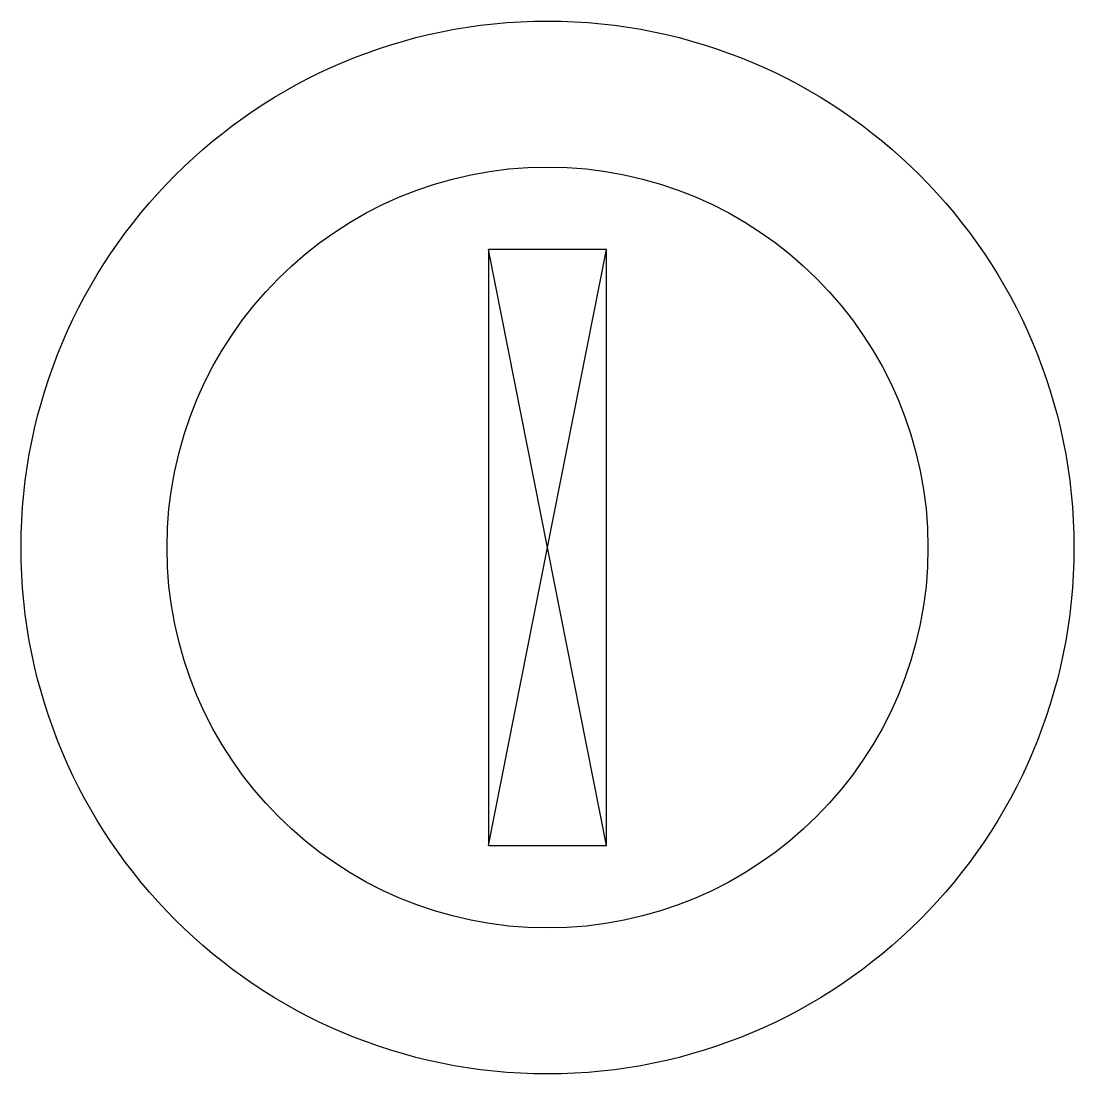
# Model space of a CAD drawing. Header units: millimetres. Extents: x -47.1 to 47.1, y -47.1 to 47.1.
import ezdxf

# ---------------------------------------------------------------- set-up
doc = ezdxf.new("R2010")
doc.units = ezdxf.units.MM
doc.layers.get('0').update_dxf_attribs({"linetype": 'CONTINUOUS'})

msp = doc.modelspace()

# ---------------------------------------------------------------- linework, layer by layer
for p, q in [((5.277, 26.677), (-5.277, 26.677)), ((-5.277, 26.677), (-5.277, -26.677)), ((-5.277, -26.677), (5.277, 26.677)), ((5.277, -26.677), (-5.277, 26.677)), ((5.277, -26.677), (5.277, 26.677)), ((-5.277, -26.677), (5.277, -26.677))]:
    msp.add_line(p, q)
for radius in [47.127, 34.06]:
    msp.add_circle((0, 0), radius)

doc.saveas('drawing.dxf')
